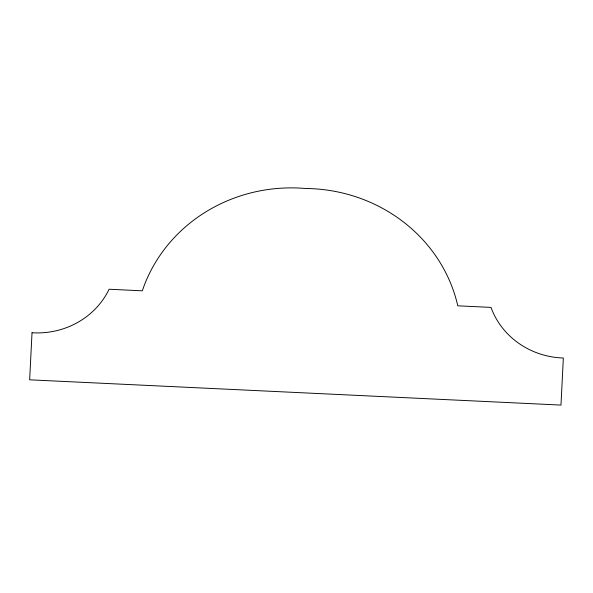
<?xml version="1.0" encoding="UTF-8"?>
<svg xmlns="http://www.w3.org/2000/svg" width="593" height="593" viewBox="0 0 593 593"><rect width="100%" height="100%" fill="white"/><g stroke="black" fill="none" stroke-linecap="round" stroke-linejoin="round"><path stroke-width="0.89" d="M32.022 332.747L29.65 379.816L560.978 405.086L563.35 358.016A78.973 74.629 1.4 0 1 491.004 307.396L457.796 305.818A156.811 148.176 1.4 0 0 305.58 188.492A156.811 148.176 1.4 0 0 142.313 290.815L109.105 289.236A78.973 74.629 1.4 0 1 32.022 332.747"/></g></svg>
